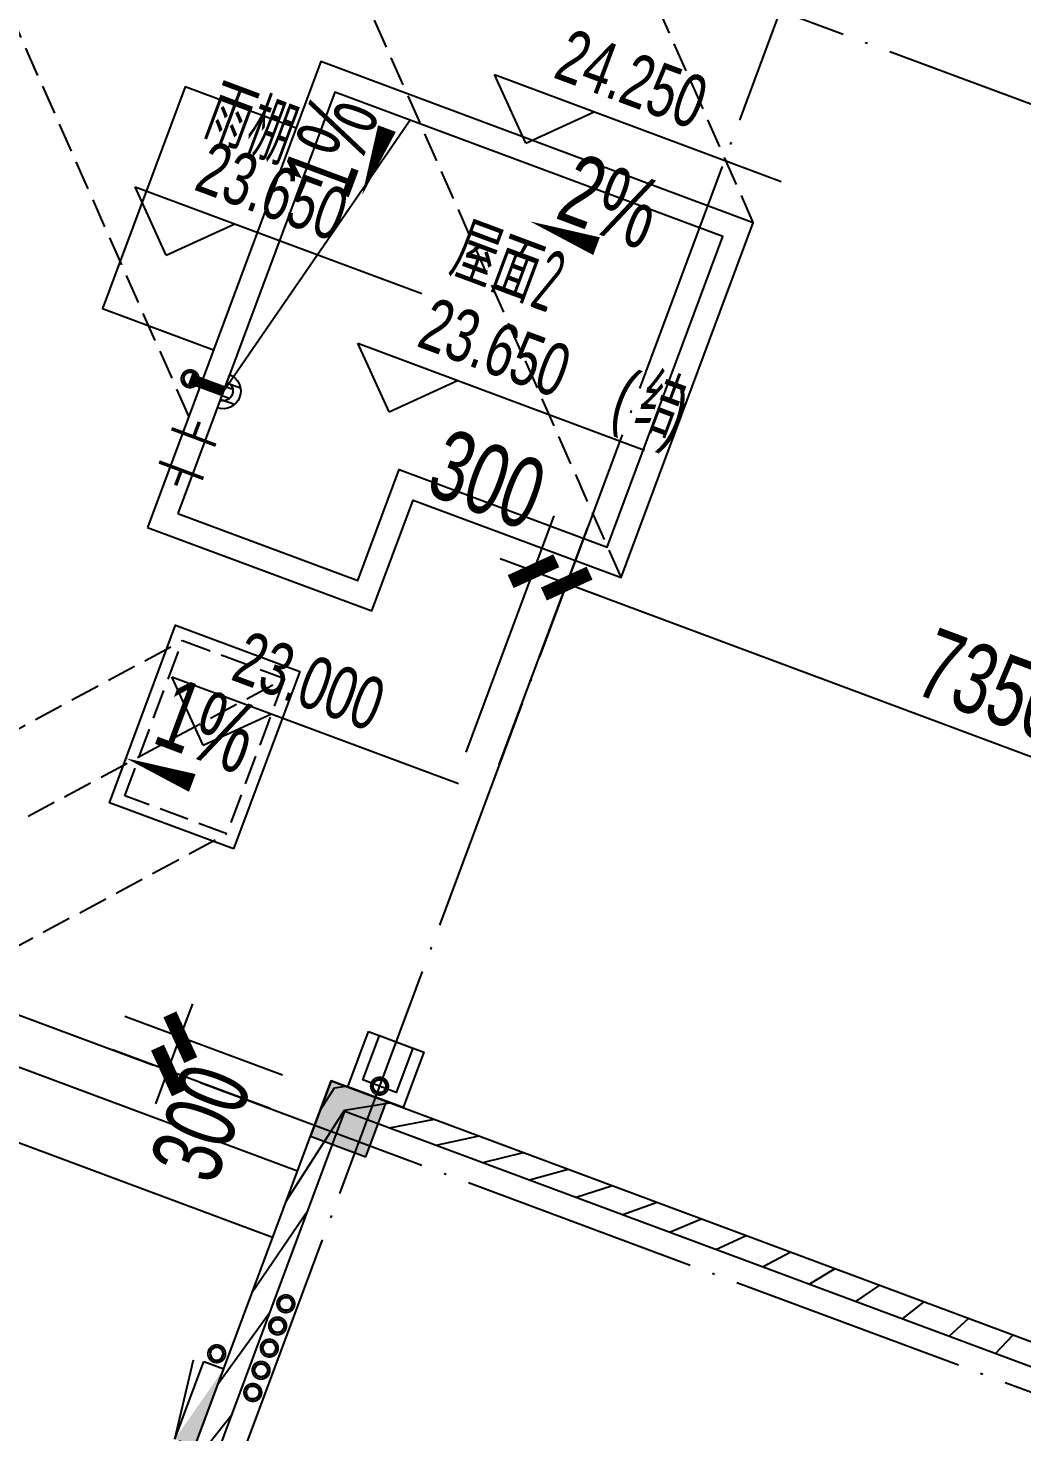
# Model space of a CAD drawing. Header units: millimetres. Extents: x 600121811 to 600690586, y 3472921280 to 3473279938.
# Drawn here: x 600258978 to 600267378, y 3473166875 to 3473178740 of the extents above; entities that cross this region are included whole.
import ezdxf
from ezdxf.enums import TextEntityAlignment as Align

# ---------------------------------------------------------------- set-up
doc = ezdxf.new("R2010")
doc.units = ezdxf.units.MM
doc.header["$LTSCALE"] = 1000
for name, pattern in [('AX-MALL-GIRD-200$0$DOTE', [2.4200000000000004, 2, -0.2, 0.02, -0.2]), ('AX-MALL-WALL-GJ$0$DASH', [0.35, 0.25, -0.1]), ('PX-MALL-PGJ-LG$0$CONTINOUS', [0]), ('PX-MALL-PGJ-LG$0$DASHDOT', [1, 0.5, -0.25, 0, -0.25])]:
    doc.linetypes.add(name, pattern=pattern)
doc.layers.get('0').update_dxf_attribs({"linetype": 'CONTINUOUS'})
for name, color, linetype in [('AX-MALL-DIM-PGJ$0$A-Anno-Dims', 3, 'CONTINUOUS'), ('AX-MALL-DIM-PGJ$0$A-Anno-Note', 241, 'CONTINUOUS'), ('AX-MALL-DIM-PGJ$0$A-Fixt', 81, 'CONTINUOUS'), ('AX-MALL-GIRD-200$0$A-Grid', 222, 'AX-MALL-GIRD-200$0$DOTE'), ('AX-MALL-GJ-200$0$A-Anno-Note', 241, 'CONTINUOUS'), ('AX-MALL-WALL-GJ$0$A-Anno-Levl', 201, 'CONTINUOUS'), ('AX-MALL-WALL-GJ$0$A-Anno-Note', 241, 'CONTINUOUS'), ('AX-MALL-WALL-GJ$0$A-Detl-Patt', 8, 'CONTINUOUS'), ('AX-MALL-WALL-GJ$0$A-Detl-Thin', 131, 'CONTINUOUS'), ('AX-MALL-WALL-GJ$0$A-Fixt', 81, 'CONTINUOUS'), ('AX-MALL-WALL-GJ$0$A-SEE', 254, 'CONTINUOUS'), ('AX-MALL-WALL-GJ$0$A-Wall', 2, 'CONTINUOUS'), ('AX-MALL-WALL-GJ$0$A-Wall-Patt', 13, 'CONTINUOUS'), ('AX-MALL-WALL-GJ$0$A-Wind-Iden', 11, 'CONTINUOUS'), ('PX-MALL-PGJ-LG$0$$0$P-Sprl-Pipe', 151, 'CONTINUOUS'), ('PX-MALL-PGJ-LG$0$$1$P-Pipe-Risr', 7, 'CONTINUOUS'), ('PX-MALL-PGJ-LG$0$$1$P-Pipe-Risr-Arch', 6, 'CONTINUOUS'), ('PX-MALL-PGJ-LG$0$$1$P-Pipe-Risr-W100', 6, 'CONTINUOUS'), ('PX-MALL-PGJ-LG$0$$1$P-Pipe-Risr-W50', 6, 'CONTINUOUS'), ('PX-MALL-PGJ-LG$0$gutter', 200, 'CONTINUOUS'), ('PX-MALL-PGJ-LG$0$P-Hydt-Boxx', 221, 'CONTINUOUS'), ('PX-MALL-PGJ-LG$0$P-Hydt-Pipe', 221, 'CONTINUOUS'), ('PX-MALL-PGJ-LG$0$P-Pipe-Risr', 7, 'CONTINUOUS'), ('PX-MALL-PGJ-LG$0$P-Pipe-Risr-Arch', 6, 'CONTINUOUS'), ('PX-MALL-PGJ-LG$0$P-Pipe-Risr-W100', 6, 'CONTINUOUS'), ('PX-MALL-PGJ-LG$0$P-Pipe-Risr-W50', 6, 'CONTINUOUS'), ('PX-MALL-PGJ-LG$0$P-Stom', 4, 'PX-MALL-PGJ-LG$0$DASHDOT'), ('PX-MALL-PGJ-LG$0$P-Stom-pipe', 4, 'PX-MALL-PGJ-LG$0$CONTINOUS'), ('PX-MALL-PGJ-LG$0$P-Stom-Strn', 120, 'CONTINUOUS'), ('PX-MALL-PGJ-LG$0$P-Stom-Strn-W100', 120, 'CONTINUOUS'), ('PX-MALL-PGJ-LG$0$P-Stom-Strn-W50', 120, 'CONTINUOUS'), ('PX-MALL-PGJ-LG$0$P-Stru', 40, 'CONTINUOUS'), ('SX-MALL-WALL-L-GJ~WM(IMAX)$0$S-COLU-LSZ', 30, 'CONTINUOUS'), ('SX-MALL-WALL-L-GJ~WM(IMAX)$0$S-PATT-BMCO', 7, 'CONTINUOUS')]:
    doc.layers.add(name, color=color, linetype=linetype)
doc.styles.add('AX-MALL-DIM-PGJ$0$_TCH_DIM', font='zy_en.shx', dxfattribs={"width": 0.7, "bigfont": 'zy_cn.shx'})
doc.styles.add('AX-MALL-DIM-PGJ$0$_TCH_DIM_T3', font='zy_en.shx', dxfattribs={"width": 0.7, "bigfont": 'zy_cn.shx'})
doc.styles.add('AX-MALL-WALL-GJ$0$_TCH_DIM', font='zy_en.shx', dxfattribs={"width": 0.7, "bigfont": 'zy_cn.shx'})
doc.styles.add('AX-MALL-WALL-GJ$0$STANDARD', font='GBENOR', dxfattribs={"bigfont": 'GBCBIG'})
doc.styles.add('PX-MALL-PGJ-LG$0$$1$jzfz', font='jzfz_eng.shx', dxfattribs={"width": 0.6, "bigfont": 'jzfz_cnb.shx'})
doc.styles.add('PX-MALL-PGJ-LG$0$jzfz', font='jzfz_eng.shx', dxfattribs={"width": 0.6, "bigfont": 'jzfz_cnb.shx'})
doc.dimstyles.new('AX-MALL-DIM-PGJ$0$_TCH_ARCH&&200', dxfattribs={"dimtxt": 595, "dimasz": 300, "dimexe": 500, "dimexo": 500, "dimgap": 152.5, "dimtad": 1, "dimdec": 0, "dimzin": 0, "dimdsep": 46, "dimtxsty": 'AX-MALL-DIM-PGJ$0$_TCH_DIM_T3', "dimblk": 'AX-MALL-DIM-PGJ$0$_ArchTick', "dimcen": 0.09, "dimclrt": 7, "dimazin": 2, "dimtfac": 1, "dimtdec": 0, "dimtix": 1, "dimtmove": 2, "dimatfit": 3, "dimfxl": 500, "dimtolj": 1, "dimtzin": 0, "dimarcsym": 0})
pattern_1 = [(45, (0, 269.267025), (-265.1651490109725, 265.1651490109725), [])]

# ---------------------------------------------------------------- blocks, each defined once
blk = doc.blocks.new('AX-MALL-GIRD-200')
at = {"layer": 'AX-MALL-GIRD-200$0$A-Grid'}
for p, q in [((600276670.8627876, 3473209317.449277), (600237941.3238384, 3473105353.722196)), ((600239047.6805397, 3473188679.873316), (600596943.6846381, 3473055353.110034)), ((600235486.9336561, 3473179121.574219), (600593382.9377552, 3473045794.810937))]:
    blk.add_line(p, q, dxfattribs=at)
blk = doc.blocks.new('SX-MALL-WALL-L-GJ~WM(IMAX)')
at = {"layer": 'SX-MALL-WALL-L-GJ~WM(IMAX)$0$S-PATT-BMCO'}
h = blk.add_hatch(color=256, dxfattribs=at)
h.dxf.hatch_style = 1
h.paths.add_polyline_path([(600261832.7502393, 3473169200.270927), (600262007.2966549, 3473169668.815001), (600261538.7525818, 3473169843.361417), (600261364.2061661, 3473169374.817343)])
at = {"layer": 'SX-MALL-WALL-L-GJ~WM(IMAX)$0$S-COLU-LSZ', "color": 1, "lineweight": -2}
blk.add_lwpolyline([(600261832.7502393, 3473169200.270927), (600262007.2966549, 3473169668.815001), (600261538.7525818, 3473169843.361417), (600261364.2061661, 3473169374.817343)], close=True, dxfattribs=at)
blk = doc.blocks.new('AX-MALL-WALL-GJ$0$o6i4345')
at = {"layer": 'AX-MALL-WALL-GJ$0$A-Fixt'}
for points in [[(338366.377540363, -9259.412912640837), (338866.377540363, -9259.412912640837), (338866.377540363, -8759.412912640837), (338366.377540363, -8759.412912640837)], [(338466.377540363, -9259.412912640837), (338766.377540363, -9259.412912640837), (338766.377540363, -8859.412912640837), (338466.377540363, -8859.412912640837)]]:
    blk.add_lwpolyline(points, close=True, dxfattribs=at)
blk = doc.blocks.new('AX-MALL-WALL-GJ')
at = {"layer": 'AX-MALL-WALL-GJ$0$A-Wall-Patt'}
h = blk.add_hatch(dxfattribs=at)
h.set_pattern_fill('普通砖', color=256, scale=150, style=0)
h.set_pattern_definition(pattern_1)
h.paths.add_polyline_path([(600258793.7904254, 3473161902.002418), (600261656.351645, 3473169586.125222), (600261538.7525821, 3473169843.361417), (600258606.3727962, 3473161971.820984)])
h = blk.add_hatch(dxfattribs=at)
h.set_pattern_fill('普通砖', color=256, scale=150, style=0)
h.set_pattern_definition(pattern_1)
h.paths.add_polyline_path([(600261538.7525821, 3473169843.361417), (600261656.351645, 3473169586.125222), (600268918.7847825, 3473166880.655777), (600269016.1666088, 3473166951.091736), (600268988.603349, 3473167068.073406)])
at = {"layer": 'AX-MALL-WALL-GJ$0$A-Anno-Levl'}
for p, q in [((600263183.9373267, 3473177767.81043), (600262919.3394356, 3473178346.59187)), ((600262919.3394356, 3473178346.59187), (600265343.1920929, 3473177443.635629)), ((600263183.9373267, 3473177767.81043), (600263762.7187674, 3473178032.408321)), ((600260146.3828015, 3473176820.06279), (600259881.7849104, 3473177398.84423)), ((600259881.7849104, 3473177398.84423), (600262305.6375678, 3473176495.88799)), ((600260146.3828015, 3473176820.06279), (600260725.1642423, 3473177084.660681)), ((600262028.5556195, 3473175497.428178), (600261763.9577284, 3473176076.209619)), ((600261763.9577284, 3473176076.209619), (600264187.8103857, 3473175173.253378)), ((600262028.5556195, 3473175497.428178), (600262607.33706, 3473175762.026069)), ((600260457.4418473, 3473172678.987402), (600260192.843956, 3473173257.768843)), ((600260192.843956, 3473173257.768843), (600262616.6966133, 3473172354.812602)), ((600260457.4418473, 3473172678.987402), (600261036.2232878, 3473172943.585293))]:
    blk.add_line(p, q, dxfattribs=at)
at = {"layer": 'AX-MALL-WALL-GJ$0$A-Detl-Patt', "linetype": 'AX-MALL-WALL-GJ$0$DASH'}
for p, q in [((600265107.9272411, 3473177096.810105), (600262869.7477168, 3473182153.152314)), ((600260336.186407, 3473175459.59008), (600258098.0068827, 3473180515.932289)), ((600263990.8301792, 3473174098.128036), (600261752.6506549, 3473179154.470244)), ((600258115.6843497, 3473172399.367307), (600260283.0778359, 3473173563.947001)), ((600258977.8054461, 3473172078.201901), (600261145.1989324, 3473173242.781595)), ((600258489.0754822, 3473170766.278497), (600260656.4689685, 3473171930.858191))]:
    blk.add_line(p, q, dxfattribs=at)
blk.add_lwpolyline([(600260656.468968, 3473171930.85819), (600259794.3478714, 3473172252.023596), (600260283.0778357, 3473173563.947001), (600261145.1989323, 3473173242.781595)], close=True, dxfattribs=at)
at = {"layer": 'AX-MALL-WALL-GJ$0$A-Detl-Thin'}
for points in [[(600259986.2628881, 3473174520.272158), (600261883.8662707, 3473173813.359216), (600262232.9590977, 3473174750.447351), (600263989.9994925, 3473174095.898262), (600265107.0965707, 3473177094.580294), (600261452.4527822, 3473178456.042375)], [(600260243.4990838, 3473174637.871221), (600261766.2672076, 3473174070.595412), (600262115.3600342, 3473175007.683546), (600263872.4004307, 3473174353.134455), (600264849.8603739, 3473176976.981233), (600261570.0518446, 3473178198.806178)], [(600260715.2684995, 3473171802.240092), (600259665.7297736, 3473172193.224064), (600260224.2783042, 3473173692.565099), (600261273.8170301, 3473173301.581127)]]:
    blk.add_lwpolyline(points, close=True, dxfattribs=at)
blk.add_lwpolyline([(600261242.9970846, 3473177893.789486), (600260305.9089379, 3473178242.882319), (600259607.7232728, 3473176368.706027), (600260544.811419, 3473176019.613194)], dxfattribs=at)
at = {"layer": 'AX-MALL-WALL-GJ$0$A-Wall'}
for p, q in [((600258606.3727962, 3473161971.820984), (600261538.7525821, 3473169843.361417)), ((600261538.7525821, 3473169843.361417), (600268988.603349, 3473167068.073406)), ((600258793.7904254, 3473161902.002418), (600261656.351645, 3473169586.125222)), ((600261656.351645, 3473169586.125222), (600268918.7847825, 3473166880.655777))]:
    blk.add_line(p, q, dxfattribs=at)
at = {"layer": 'AX-MALL-WALL-GJ$0$A-Detl-Patt', "xscale": -1, "rotation": 159.5681645872233}
blk.add_blockref('AX-MALL-WALL-GJ$0$o6i4345', (599941542.3395863, 3473279703.914034), dxfattribs=at)
at = {"layer": 'AX-MALL-WALL-GJ$0$A-SEE'}
blk.add_blockref('AX-MALL-GIRD-200', (0, 0), dxfattribs=at)
at = {"layer": 'AX-MALL-WALL-GJ$0$A-Wind-Iden'}
blk.add_blockref('SX-MALL-WALL-L-GJ~WM(IMAX)', (0, 0), dxfattribs=at)
at = {"layer": 'AX-MALL-WALL-GJ$0$A-Anno-Note'}
for s, height, rotation, style, width, p in [('24.250', 446.25, 339.5681612504137, 'AX-MALL-WALL-GJ$0$_TCH_DIM', 0.7, (600263405.080802, 3473178325.869349)), ('23.650', 446.25, 339.5681612504137, 'AX-MALL-WALL-GJ$0$_TCH_DIM', 0.7, (600260367.5262768, 3473177378.121709)), ('2', 525, 339.568161309756, 'AX-MALL-WALL-GJ$0$STANDARD', 0.6, (600263202.7312768, 3473176394.564065)), ('23.650', 446.25, 339.5681612504137, 'AX-MALL-WALL-GJ$0$_TCH_DIM', 0.7, (600262249.6990948, 3473176055.487097)), ('(', 446.25, 339.5681612504137, 'AX-MALL-WALL-GJ$0$_TCH_DIM', 0.7, (600263882.1066458, 3473175447.367383)), ('结', 506.3829787234042, 339.5681612504137, 'AX-MALL-WALL-GJ$0$_TCH_DIM', 0.7, (600264077.2552524, 3473175374.668801)), (')', 446.25, 339.5681612504137, 'AX-MALL-WALL-GJ$0$_TCH_DIM', 0.7, (600264319.0539012, 3473175284.591709)), ('23.000', 446.25, 339.5681612504137, 'AX-MALL-WALL-GJ$0$_TCH_DIM', 0.7, (600260678.5853224, 3473173237.046321))]:
    blk.add_text(s, height=height, rotation=rotation, dxfattribs=dict(at, style=style, width=width)).set_placement(p)
at = {"layer": 'AX-MALL-WALL-GJ$0$A-Anno-Note', "style": 'AX-MALL-WALL-GJ$0$STANDARD'}
for s, p in [('雨棚', (600260431.4762192, 3473177818.524744)), ('屋面', (600262511.8779941, 3473176651.927185))]:
    blk.add_text(s, height=506.3829787234042, rotation=339.568161309756, dxfattribs=at).set_placement(p)
blk = doc.blocks.new('PX-MALL-PGJ-LG$0$P-Risr')
at = {"layer": 'PX-MALL-PGJ-LG$0$P-Pipe-Risr-W50'}
h = blk.add_hatch(color=0, dxfattribs=at)
edge = h.paths.add_edge_path()
edge.add_ellipse((0, 0), major_axis=(47.05795628796547, 47.05795628796547), ratio=0.9999999999999695, start_angle=225.0000000000009, end_angle=405.0000000000009, ccw=False)
edge.add_ellipse((0, 0), major_axis=(47.05795628796764, 47.05795628796764), ratio=0.9999999999998785, start_angle=133.9675974886221, end_angle=225.0000000000035, ccw=False)
edge.add_line((-66.53919663240958, 1.199087783927098), (-54.4367953546693, 1.199087783927098))
edge.add_ellipse((0, 0), major_axis=(-38.50196423560672, 38.50196423560672), ratio=0.9999999999999859, start_angle=43.73814098242129, end_angle=134.9999999999996)
edge.add_ellipse((0, 0), major_axis=(38.50196423561096, 38.50196423561096), ratio=0.9999999999998216, start_angle=225.0000000000051, end_angle=405.0000000000051)
edge.add_ellipse((0, 0), major_axis=(38.50196423560679, 38.50196423560679), ratio=0.9999999999999831, start_angle=45.00000000000048, end_angle=133.7381409824204)
edge.add_line((-54.43679535467527, 1.199087783927098), (-66.53919663241555, 1.199087783927098))
edge.add_ellipse((0, 0), major_axis=(-47.05795628796762, 47.05795628796762), ratio=0.9999999999998742, start_angle=-45.00000000000358, end_angle=43.967597488629224, ccw=False)
at = {"layer": 'PX-MALL-PGJ-LG$0$P-Pipe-Risr-Arch', "ltscale": 0.7}
blk.add_circle((0, 0), 59.29000000000001, dxfattribs=at)
at = {"layer": 'PX-MALL-PGJ-LG$0$P-Pipe-Risr-W100', "color": 0, "const_width": 15}
blk.add_lwpolyline([(-75, 0, 1), (75, 0, 1)], format="xyb", close=True, dxfattribs=at)
at = {"layer": 'PX-MALL-PGJ-LG$0$P-Pipe-Risr-W50'}
blk.add_circle((0, 0), 54.45000000000001, dxfattribs=at)
at = {"layer": 'PX-MALL-PGJ-LG$0$P-Pipe-Risr', "style": 'PX-MALL-PGJ-LG$0$jzfz', "width": 0.6, "flags": 1}
for tag, p in [('SYS-MARK', (0.3310501334344735, -45.65933377496549)), ('RANGE', (0.3337570973526454, -45.67887874227017))]:
    blk.add_attdef(tag, text='', height=0.015625, dxfattribs=at).set_placement(p, align=Align.MIDDLE)
blk = doc.blocks.new('PX-MALL-PGJ-LG$0$A$C48A01704')
at = {"layer": 'PX-MALL-PGJ-LG$0$P-Stom-Strn-W100', "ltscale": 0.7}
for p, q in [((0, 150), (0, -150)), ((-127.5497024716969, 73.83302595079476), (0, 73.83302595079476)), ((-127.5497024716969, -73.83302595079658), (0, -73.83302595079658))]:
    blk.add_line(p, q, dxfattribs=at)
blk.add_arc((3.056681682595809, -1.818989403545856e-12), 150.0311411104683, 91.16740482469793, 268.8325951753021, dxfattribs=at)
blk = doc.blocks.new('PX-MALL-PGJ-LG$0$A$C00A74F81')
at = {"layer": 'PX-MALL-PGJ-LG$0$P-Stom-Strn-W50', "ltscale": 0.7}
for p, q in [((-70.1523363594315, 40.60816427293685), (0, 40.60816427293685)), ((0, 82.5), (0, -82.5)), ((-70.1523363594315, -40.60816427293776), (0, -40.60816427293776))]:
    blk.add_line(p, q, dxfattribs=at)
blk.add_arc((1.681174925426603, -9.094947017729282e-13), 82.51712761075758, 91.16740482469793, 268.8325951753021, dxfattribs=at)
blk = doc.blocks.new('PX-MALL-PGJ-LG$0$P-Stom-Ysd-Cp')
at = {"layer": 'PX-MALL-PGJ-LG$0$P-Stom-Strn-W100', "ltscale": 0.7}
blk.add_blockref('PX-MALL-PGJ-LG$0$A$C48A01704', (0, 0), dxfattribs=at)
at = {"layer": 'PX-MALL-PGJ-LG$0$P-Stom-Strn-W50'}
blk.add_blockref('PX-MALL-PGJ-LG$0$A$C00A74F81', (0, 0), dxfattribs=at)
blk = doc.blocks.new('PX-MALL-PGJ-LG$0$fstg')
at = {"layer": 'PX-MALL-PGJ-LG$0$P-Stru', "ltscale": 0.7, "const_width": 30}
for points in [[(5.820766091346741e-11, 150.0000000001164), (5.820766091346741e-11, 286.5484393091174)], [(-199.9999999999418, 150.0000000002328), (200.0000000000582, 150)], [(200.0000000000582, -149.9999999998836), (-199.9999999999418, -149.9999999997672)], [(5.820766091346741e-11, -150.0000000001164), (5.820766091346741e-11, -286.5484393091174)]]:
    blk.add_lwpolyline(points, dxfattribs=at)
blk = doc.blocks.new('PX-MALL-PGJ-LG$0$XHS1')
at = {"layer": 'PX-MALL-PGJ-LG$0$P-Hydt-Boxx', "ltscale": 0.7}
for p, q in [((350.002999663353, 239.9999995231628), (-349.9970000982285, 239.9999995231628)), ((-349.9970005750656, 239.9999995231628), (-349.9969991445541, 59.99999952316284)), ((350.002999663353, 239.9999995231628), (-332.8989397287369, 327.2950124740601)), ((350.0030001401901, 199.9999995231628), (350.0030010938644, 60)), ((350.0030010938644, 60), (-349.9969991445541, 59.99999952316284))]:
    blk.add_line(p, q, dxfattribs=at)
blk.add_solid([(350.002999663353, 239.9999995231628), (350.0030010938644, 60), (-349.9969991445541, 59.99999952316284)], dxfattribs=at)
blk = doc.blocks.new('PX-MALL-PGJ-LG$0$$1$P-Risr')
at = {"layer": 'PX-MALL-PGJ-LG$0$$1$P-Pipe-Risr-W50'}
h = blk.add_hatch(color=0, dxfattribs=at)
edge = h.paths.add_edge_path()
edge.add_ellipse((0, 0), major_axis=(47.05795628796547, 47.05795628796547), ratio=0.9999999999999695, start_angle=225.0000000000009, end_angle=405.0000000000009, ccw=False)
edge.add_ellipse((0, 0), major_axis=(47.05795628796764, 47.05795628796764), ratio=0.9999999999998785, start_angle=133.9675974886221, end_angle=225.0000000000035, ccw=False)
edge.add_line((-66.53919663240958, 1.199087783927098), (-54.4367953546693, 1.199087783927098))
edge.add_ellipse((0, 0), major_axis=(-38.50196423560672, 38.50196423560672), ratio=0.9999999999999859, start_angle=43.73814098242129, end_angle=134.9999999999996)
edge.add_ellipse((0, 0), major_axis=(38.50196423561096, 38.50196423561096), ratio=0.9999999999998216, start_angle=225.0000000000051, end_angle=405.0000000000051)
edge.add_ellipse((0, 0), major_axis=(38.50196423560679, 38.50196423560679), ratio=0.9999999999999831, start_angle=45.00000000000048, end_angle=133.7381409824204)
edge.add_line((-54.43679535467527, 1.199087783927098), (-66.53919663241555, 1.199087783927098))
edge.add_ellipse((0, 0), major_axis=(-47.05795628796762, 47.05795628796762), ratio=0.9999999999998742, start_angle=-45.00000000000358, end_angle=43.967597488629224, ccw=False)
at = {"layer": 'PX-MALL-PGJ-LG$0$$1$P-Pipe-Risr-Arch', "ltscale": 0.7}
blk.add_circle((0, 0), 59.29000000000001, dxfattribs=at)
at = {"layer": 'PX-MALL-PGJ-LG$0$$1$P-Pipe-Risr-W100', "color": 0, "const_width": 15}
blk.add_lwpolyline([(-75, 0, 1), (75, 0, 1)], format="xyb", close=True, dxfattribs=at)
at = {"layer": 'PX-MALL-PGJ-LG$0$$1$P-Pipe-Risr-W50'}
blk.add_circle((0, 0), 54.45000000000001, dxfattribs=at)
at = {"layer": 'PX-MALL-PGJ-LG$0$$1$P-Pipe-Risr', "style": 'PX-MALL-PGJ-LG$0$$1$jzfz', "width": 0.6, "flags": 1}
for tag, p in [('SYS-MARK', (0.3310501334344735, -45.65933377496549)), ('RANGE', (0.3337570973526454, -45.67887874227017))]:
    blk.add_attdef(tag, text='', height=0.015625, dxfattribs=at).set_placement(p, align=Align.MIDDLE)
blk = doc.blocks.new('PX-MALL-PGJ-LG')
at = {"layer": 'PX-MALL-PGJ-LG$0$gutter'}
for p, q in [((600261254.299319, 3473169079.788642), (600250430.9312217, 3473173111.810849)), ((600261044.8436211, 3473168517.535753), (600250221.4755225, 3473172549.557961))]:
    blk.add_line(p, q, dxfattribs=at)
at = {"layer": 'PX-MALL-PGJ-LG$0$P-Stom', "const_width": 90.00000000000001}
blk.add_lwpolyline([(600260628.3318855, 3473175670.897959), (600260347.2054414, 3473175775.625807)], dxfattribs=at)
at = {"layer": 'PX-MALL-PGJ-LG$0$$0$P-Sprl-Pipe', "ltscale": 0.7, "rotation": 249.5681613503528}
for p in [(600261156.647064, 3473167958.285322), (600261086.8284978, 3473167770.867693), (600261017.009932, 3473167583.450064)]:
    blk.add_blockref('PX-MALL-PGJ-LG$0$$1$P-Risr', p, dxfattribs=at)
at = {"layer": 'PX-MALL-PGJ-LG$0$P-Hydt-Boxx', "ltscale": 0.7, "xscale": -0.9999999999999991, "rotation": 69.56816092774312}
blk.add_blockref('PX-MALL-PGJ-LG$0$XHS1', (600260565.2124544, 3473167058.162692), dxfattribs=at)
at = {"layer": 'PX-MALL-PGJ-LG$0$P-Hydt-Pipe', "color": 221, "xscale": -1, "rotation": 339.5681612518567}
blk.add_blockref('PX-MALL-PGJ-LG$0$P-Risr', (600260572.3690811, 3473167535.704399), dxfattribs=at)
at = {"layer": 'PX-MALL-PGJ-LG$0$P-Hydt-Pipe', "color": 221, "rotation": 249.5681613503528}
for p in [(600260947.1913658, 3473167396.032435), (600260877.3727993, 3473167208.614807)]:
    blk.add_blockref('PX-MALL-PGJ-LG$0$$1$P-Risr', p, dxfattribs=at)
at = {"layer": 'PX-MALL-PGJ-LG$0$P-Stom-pipe', "ltscale": 0.7, "xscale": -1, "rotation": 69.56816149565034}
blk.add_blockref('PX-MALL-PGJ-LG$0$P-Risr', (600260347.2054416, 3473175775.625807), dxfattribs=at)
at = {"layer": 'PX-MALL-PGJ-LG$0$P-Stom-pipe', "ltscale": 0.7, "rotation": 339.5681611914263}
blk.add_blockref('PX-MALL-PGJ-LG$0$P-Risr', (600261948.4971249, 3473169797.433099), dxfattribs=at)
at = {"layer": 'PX-MALL-PGJ-LG$0$P-Stom-Strn', "xscale": -1, "rotation": 339.5681614956504}
blk.add_blockref('PX-MALL-PGJ-LG$0$P-Stom-Ysd-Cp', (600260628.3318857, 3473175670.897959), dxfattribs=at)
at = {"layer": 'PX-MALL-PGJ-LG$0$P-Stru', "rotation": 339.5681612038285}
blk.add_blockref('PX-MALL-PGJ-LG$0$fstg', (600260325.167372, 3473175143.554354), dxfattribs=at)
blk = doc.blocks.new('AX-MALL-DIM-PGJ$0$_ArchTick')
at = {"color": 0, "linetype": 'ByBlock', "const_width": 0.4}
blk.add_lwpolyline([(-0.5, -0.5), (0.5, 0.5)], dxfattribs=at)
blk = doc.blocks.new('*D255')
at = {"layer": 'AX-MALL-DIM-PGJ$0$A-Anno-Dims', "color": 0, "lineweight": -2, "transparency": 16777216}
for p, q in [((600262679.7398928, 3473172619.716575), (600263424.2699248, 3473174618.297484)), ((600262960.8663374, 3473172514.988725), (600263705.3963693, 3473174513.569634)), ((600263249.7235092, 3473174149.75341), (600262968.5970651, 3473174254.48126)), ((600263249.7235092, 3473174149.75341), (600263530.8499538, 3473174045.025561)), ((600263530.8499538, 3473174045.025561), (600263811.9763979, 3473173940.297711))]:
    blk.add_line(p, q, dxfattribs=at)
at = {"layer": 'AX-MALL-DIM-PGJ$0$A-Anno-Dims', "color": 0, "lineweight": -2, "transparency": 16777216, "xscale": 300, "yscale": 300, "zscale": 300}
for p, rotation in [((600263249.7235092, 3473174149.75341), 339.5681613414957), ((600263530.8499538, 3473174045.025561), 159.5681613414957)]:
    blk.add_blockref('AX-MALL-DIM-PGJ$0$_ArchTick', p, dxfattribs=dict(at, rotation=rotation))
at = {"layer": 'AX-MALL-DIM-PGJ$0$A-Anno-Dims', "color": 7, "transparency": 16777216, "insert": (600262860.1687624, 3473174924.483912), "char_height": 595, "attachment_point": 5, "rotation": 339.56816134149574, "style": 'AX-MALL-DIM-PGJ$0$_TCH_DIM_T3'}
blk.add_mtext('\\A1;300', dxfattribs=at)
blk = doc.blocks.new('*D256')
at = {"layer": 'AX-MALL-DIM-PGJ$0$A-Anno-Dims', "color": 0, "lineweight": -2, "transparency": 16777216}
for p, q in [((600262960.8663363, 3473172514.988725), (600263705.3963695, 3473174513.569633)), ((600263530.8499537, 3473174045.02556), (600270418.4478317, 3473171479.193247)), ((600269848.4642144, 3473169949.156412), (600270592.9942476, 3473171947.737321))]:
    blk.add_line(p, q, dxfattribs=at)
at = {"layer": 'AX-MALL-DIM-PGJ$0$A-Anno-Dims', "color": 0, "lineweight": -2, "transparency": 16777216, "xscale": 300, "yscale": 300, "zscale": 300}
for p, rotation in [((600263530.8499537, 3473174045.02556), 159.5681613094224), ((600270418.4478317, 3473171479.193247), 339.5681613094224)]:
    blk.add_blockref('AX-MALL-DIM-PGJ$0$_ArchTick', p, dxfattribs=dict(at, rotation=rotation))
at = {"layer": 'AX-MALL-DIM-PGJ$0$A-Anno-Dims', "color": 7, "transparency": 16777216, "insert": (600267131.740667, 3473173183.79907), "char_height": 595, "attachment_point": 5, "rotation": 339.56816130942235, "style": 'AX-MALL-DIM-PGJ$0$_TCH_DIM_T3'}
blk.add_mtext('\\A1;7350', dxfattribs=at)
blk = doc.blocks.new('*D265')
at = {"layer": 'AX-MALL-DIM-PGJ$0$A-Anno-Dims', "color": 0, "lineweight": -2, "transparency": 16777216}
for p, q in [((600260264.562739, 3473170211.320977), (600260369.2905885, 3473170492.447421)), ((600261129.0080402, 3473169889.289736), (600259796.0186657, 3473170385.867393)), ((600260159.8348893, 3473169930.194532), (600260264.562739, 3473170211.320977)), ((600261024.2801906, 3473169608.163292), (600259691.290816, 3473170104.740948)), ((600260159.8348893, 3473169930.194532), (600260055.1070398, 3473169649.068089))]:
    blk.add_line(p, q, dxfattribs=at)
at = {"layer": 'AX-MALL-DIM-PGJ$0$A-Anno-Dims', "color": 0, "lineweight": -2, "transparency": 16777216, "xscale": 300, "yscale": 300, "zscale": 300}
for p, rotation in [((600260264.562739, 3473170211.320977), 249.5681613017562), ((600260159.8348893, 3473169930.194532), 69.56816130175623)]:
    blk.add_blockref('AX-MALL-DIM-PGJ$0$_ArchTick', p, dxfattribs=dict(at, rotation=rotation))
at = {"layer": 'AX-MALL-DIM-PGJ$0$A-Anno-Dims', "color": 7, "transparency": 16777216, "insert": (600260438.9643261, 3473169487.12833), "char_height": 595, "attachment_point": 5, "rotation": 69.56816130175625, "style": 'AX-MALL-DIM-PGJ$0$_TCH_DIM_T3'}
blk.add_mtext('\\A1;300', dxfattribs=at)
blk = doc.blocks.new('AX-MALL-DIM-PGJ')
at = {"layer": 'AX-MALL-DIM-PGJ$0$A-Anno-Dims'}
for points in [[(600261967.7463064, 3473177774.342391, 0, 0, 0), (600261801.5417941, 3473177328.190925, 0, 160, 0), (600262010.9974929, 3473177890.443813, 0, 0, 0)], [(600264255.0601032, 3473176720.41584, 0, 0, 0), (600263220.2472928, 3473177105.913977, 0, 160, 0), (600263782.5001808, 3473176896.458278, 0, 0, 0)], [(600260711.6349984, 3473172231.078315, 0, 0, 0), (600259803.5772344, 3473172569.356477, 0, 160, 0), (600260365.8301225, 3473172359.900778, 0, 0, 0)]]:
    blk.add_lwpolyline(points, format="xyseb", dxfattribs=at)
at = {"layer": 'AX-MALL-DIM-PGJ$0$A-Fixt'}
blk.add_line((600260628.331886, 3473175670.897958), (600262208.3863935, 3473177963.547059), dxfattribs=at)
at = {"layer": 'AX-MALL-DIM-PGJ$0$A-Anno-Note', "style": 'AX-MALL-DIM-PGJ$0$_TCH_DIM', "width": 0.7}
for s, rotation, p in [('1%', 69.56816132332382, (600261673.139061, 3473177270.255963)), ('2%', 339.5681613048002, (600263419.4718401, 3473177138.517248)), ('1%', 339.5681613245852, (600260011.5396142, 3473172705.524909))]:
    blk.add_text(s, height=595, rotation=rotation, dxfattribs=at).set_placement(p)
at = {"layer": 'AX-MALL-DIM-PGJ$0$A-Anno-Dims'}
for base, p1, p2, angle, picture, middle in [((600263530.8499538, 3473174045.025561), (600262505.1934773, 3473172151.172501), (600262786.3199217, 3473172046.444652), 339.5681614268356, '*D255', (600262860.1687624, 3473174924.483912)), ((600260264.562739, 3473170211.320977), (600261492.824264, 3473169433.616876), (600261597.5521135, 3473169714.74332), 69.56816130175625, '*D265', (600260438.9643261, 3473169487.12833))]:
    dim = blk.add_linear_dim(base=base, p1=p1, p2=p2, angle=angle, dimstyle='AX-MALL-DIM-PGJ$0$_TCH_ARCH&&200', dxfattribs=at)
    dim.commit()
    dim.dimension.update_dxf_attribs({"geometry": picture, "text_midpoint": middle, "dimtype": 129})
dim = blk.add_aligned_dim(p1=(600262786.3199207, 3473172046.444652), p2=(600269673.9177988, 3473169480.612339), distance=2132.756576624919, dimstyle='AX-MALL-DIM-PGJ$0$_TCH_ARCH&&200', dxfattribs=at)
dim.commit()
dim.dimension.update_dxf_attribs({"geometry": '*D256', "text_midpoint": (600267131.740667, 3473173183.79907)})

msp = doc.modelspace()

# ---------------------------------------------------------------- block references
at = {"layer": 'AX-MALL-GJ-200$0$A-Anno-Note'}
for name in ['AX-MALL-WALL-GJ', 'PX-MALL-PGJ-LG', 'AX-MALL-DIM-PGJ']:
    msp.add_blockref(name, (0, 0), dxfattribs=at)

doc.saveas('drawing.dxf')
